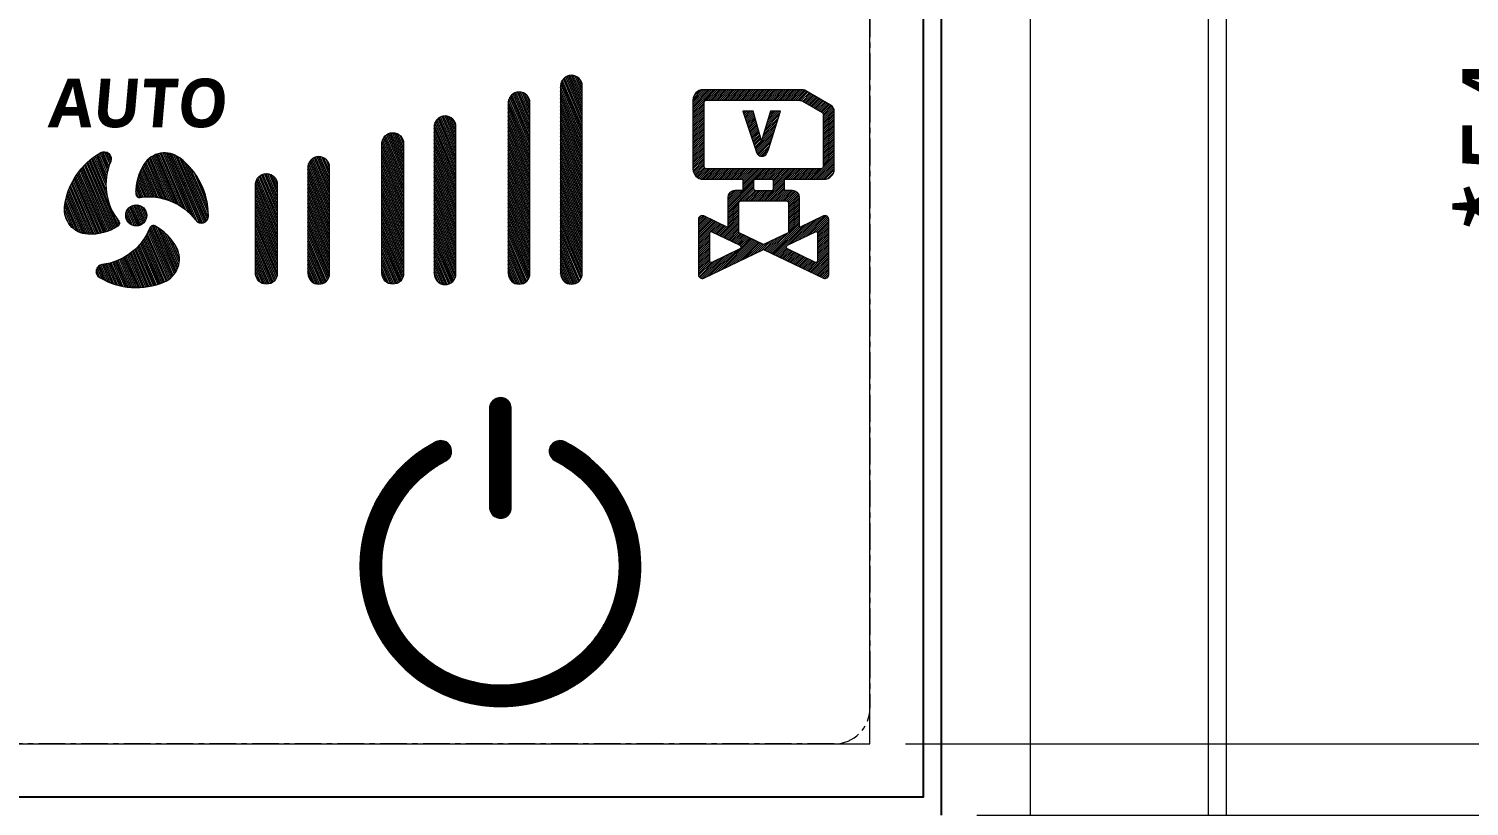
# Model space of a CAD drawing. Header units: millimetres. Extents: x 1946 to 4611, y 2266 to 2855.
# Drawn here: x 3716.28 to 3756.73, y 2675.2 to 2697.04 of the extents above; entities that cross this region are included whole.
import ezdxf

# ---------------------------------------------------------------- set-up
doc = ezdxf.new("R2010")
doc.units = ezdxf.units.MM
doc.linetypes.add('CENTER', pattern=[0.6, 0.375, -0.075, 0.075, -0.075])
for name, color, linetype in [('05___PRT_ALL_DTM_CSYS', 7, 'Continuous'), ('Dim', 4, 'Continuous'), ('DWG', 7, 'Continuous')]:
    doc.layers.add(name, color=color, linetype=linetype)
for name, color, linetype, lineweight in [('Cover Lens', 152, 'Continuous', 0), ('LCD', 4, 'Continuous', 20), ('Sensor', 6, 'Continuous', 0)]:
    doc.layers.add(name, color=color, linetype=linetype, lineweight=lineweight)
doc.styles.add('ROMANC', font='msyh.ttf', dxfattribs={"oblique": 5})
doc.styles.add('宋体', font='')
doc.styles.get('宋体').set_extended_font_data('SimSun')
doc.dimstyles.new('DIM', dxfattribs={"dimtxt": 2.5, "dimasz": 2, "dimexe": 1.25, "dimexo": 1, "dimgap": 1, "dimtad": 1, "dimzin": 1, "dimtxsty": '宋体', "dimcen": 2.5, "dimazin": 0, "dimtfac": 1, "dimtmove": 0, "dimatfit": 3, "dimfxl": 0, "dimlwe": 0, "dimarcsym": 0})
pattern_1 = [(45, (2551.620557108874, 3203.573039856271), (-0.02663768471912137, 0.02663768471912138), [])]

# ---------------------------------------------------------------- blocks, each defined once
blk = doc.blocks.new('CG1')
at = {"layer": 'Cover Lens'}
blk.add_lwpolyline([(-43.00000000000023, -7.599999999999909), (-43.00000000000023, 65, -0.414213562373095), (-41.00000000000023, 67), (41, 67, -0.414213562373095), (43, 65), (43, -7.599999999999909, -0.414213562373095), (42.70000000000005, -7.900000000000091), (-42.70000000000027, -7.900000000000091, -0.414213562373095)], format="xyb", close=True, dxfattribs=at)
blk.add_lwpolyline([(-42.50000000000023, -7.900000000000091), (-42.50000000000023, 65, -0.4142135623730951), (-41.00000000000023, 66.5), (41, 66.5, -0.4142135623730951), (42.5, 65), (42.5, -7.900000000000091)], format="xyb", dxfattribs=at)
blk.add_lwpolyline([(-33, 0), (33, 0), (33, 54), (-33, 54)], close=True, dxfattribs=at)
blk = doc.blocks.new('*D91')
at = {"layer": 'Defpoints', "color": 0}
for p in [(3739.899250573136, 2730.950698385896), (3739.899250573136, 2676.950698385896), (3760.559077695954, 2676.950698385896)]:
    blk.add_point(p, dxfattribs=at)
at = {"layer": 'Dim', "color": 0, "lineweight": 0}
for p, q in [((3740.899250573136, 2730.950698385896), (3761.809077695954, 2730.950698385896)), ((3740.899250573136, 2676.950698385896), (3761.809077695954, 2676.950698385896))]:
    blk.add_line(p, q, dxfattribs=at)
at = {"layer": 'Dim', "color": 0, "lineweight": -2}
blk.add_line((3760.559077695954, 2728.950698385896), (3760.559077695954, 2678.950698385896), dxfattribs=at)
at = {"layer": 'Dim', "color": 0}
for points in [[(3760.22574436262, 2728.950698385896), (3760.892411029287, 2728.950698385896), (3760.559077695954, 2730.950698385896)], [(3760.22574436262, 2678.950698385896), (3760.892411029287, 2678.950698385896), (3760.559077695954, 2676.950698385896)]]:
    blk.add_solid(points, dxfattribs=at)
at = {"layer": 'Dim', "color": 0, "insert": (3758.03824436262, 2703.950698385897), "char_height": 2.5, "attachment_point": 5, "rotation": 90, "style": '宋体'}
blk.add_mtext('{\\C2;*}54,00%%P0.15 VA', dxfattribs=at)
blk = doc.blocks.new('*D92')
at = {"layer": 'Defpoints', "color": 0}
for p in [(3747.899250573136, 2743.950698385897), (3779.778871752113, 2743.950698385897), (3749.599250573136, 2669.050698385896)]:
    blk.add_point(p, dxfattribs=at)
at = {"layer": 'Dim', "color": 0, "lineweight": 0}
for p, q in [((3748.899250573136, 2743.950698385897), (3781.028871752113, 2743.950698385897)), ((3750.599250573136, 2669.050698385896), (3781.028871752113, 2669.050698385896))]:
    blk.add_line(p, q, dxfattribs=at)
at = {"layer": 'Dim', "color": 0, "lineweight": -2}
blk.add_line((3779.778871752113, 2671.050698385896), (3779.778871752113, 2741.950698385897), dxfattribs=at)
at = {"layer": 'Dim', "color": 0}
for points in [[(3779.44553841878, 2741.950698385897), (3780.112205085446, 2741.950698385897), (3779.778871752113, 2743.950698385897)], [(3779.44553841878, 2671.050698385896), (3780.112205085446, 2671.050698385896), (3779.778871752113, 2669.050698385896)]]:
    blk.add_solid(points, dxfattribs=at)
at = {"layer": 'Dim', "color": 0, "insert": (3777.258038418779, 2706.500698385897), "char_height": 2.5, "attachment_point": 5, "rotation": 90, "style": '宋体'}
blk.add_mtext('{\\C2;*}74,90%%P0.05 OD', dxfattribs=at)
blk = doc.blocks.new('*D155')
at = {"layer": 'Defpoints', "color": 0}
for p in [(3741.899250573137, 2732.950698385896), (3764.969813850286, 2732.950698385896), (3741.899250573138, 2674.950698385896)]:
    blk.add_point(p, dxfattribs=at)
at = {"layer": 'Dim', "color": 0, "lineweight": 0}
for p, q in [((3742.899250573137, 2732.950698385896), (3766.219813850286, 2732.950698385896)), ((3742.899250573138, 2674.950698385896), (3766.219813850286, 2674.950698385896))]:
    blk.add_line(p, q, dxfattribs=at)
at = {"layer": 'Dim', "color": 0, "lineweight": -2}
blk.add_line((3764.969813850286, 2676.950698385896), (3764.969813850286, 2730.950698385896), dxfattribs=at)
at = {"layer": 'Dim', "color": 0}
for points in [[(3764.636480516953, 2730.950698385896), (3765.30314718362, 2730.950698385896), (3764.969813850286, 2732.950698385896)], [(3764.636480516953, 2676.950698385896), (3765.30314718362, 2676.950698385896), (3764.969813850286, 2674.950698385896)]]:
    blk.add_solid(points, dxfattribs=at)
at = {"layer": 'Dim', "color": 0, "insert": (3762.511480516952, 2703.950698385897), "char_height": 2.5, "attachment_point": 5, "rotation": 90, "style": '宋体'}
blk.add_mtext('LCD58,00', dxfattribs=at)
blk = doc.blocks.new('*D164')
at = {"layer": 'Defpoints', "color": 0}
for p in [(3741.899250573136, 2732.950698385896), (3774.208802057219, 2732.950698385896), (3732.899250573137, 2664.950698385896)]:
    blk.add_point(p, dxfattribs=at)
at = {"layer": 'Dim', "color": 0, "lineweight": 0}
for p, q in [((3742.899250573136, 2732.950698385896), (3775.458802057219, 2732.950698385896)), ((3733.899250573137, 2664.950698385896), (3775.458802057219, 2664.950698385896))]:
    blk.add_line(p, q, dxfattribs=at)
at = {"layer": 'Dim', "color": 0, "lineweight": -2}
blk.add_line((3774.208802057219, 2666.950698385896), (3774.208802057219, 2730.950698385896), dxfattribs=at)
at = {"layer": 'Dim', "color": 0}
for points in [[(3773.875468723886, 2730.950698385896), (3774.542135390553, 2730.950698385896), (3774.208802057219, 2732.950698385896)], [(3773.875468723886, 2666.950698385896), (3774.542135390553, 2666.950698385896), (3774.208802057219, 2664.950698385896)]]:
    blk.add_solid(points, dxfattribs=at)
at = {"layer": 'Dim', "color": 0, "insert": (3771.750468723885, 2698.686671634247), "char_height": 2.5, "attachment_point": 5, "rotation": 90, "style": '宋体'}
blk.add_mtext('{\\C2;*}68,00', dxfattribs=at)
blk = doc.blocks.new('*D168')
at = {"layer": 'Defpoints', "color": 0}
for p in [(3741.899250573137, 2732.950698385896), (3769.50318337484, 2732.950698385896), (3743.399250573137, 2673.950698385896)]:
    blk.add_point(p, dxfattribs=at)
at = {"layer": 'Dim', "color": 0, "lineweight": 0}
for p, q in [((3742.899250573137, 2732.950698385896), (3770.75318337484, 2732.950698385896)), ((3744.399250573137, 2673.950698385896), (3770.75318337484, 2673.950698385896))]:
    blk.add_line(p, q, dxfattribs=at)
at = {"layer": 'Dim', "color": 0, "lineweight": -2}
blk.add_line((3769.50318337484, 2675.950698385896), (3769.50318337484, 2730.950698385896), dxfattribs=at)
at = {"layer": 'Dim', "color": 0}
for points in [[(3769.169850041506, 2730.950698385896), (3769.836516708173, 2730.950698385896), (3769.50318337484, 2732.950698385896)], [(3769.169850041506, 2675.950698385896), (3769.836516708173, 2675.950698385896), (3769.50318337484, 2673.950698385896)]]:
    blk.add_solid(points, dxfattribs=at)
at = {"layer": 'Dim', "color": 0, "insert": (3767.044850041506, 2703.450698385897), "char_height": 2.5, "attachment_point": 5, "rotation": 90, "style": '宋体'}
blk.add_mtext('59,00', dxfattribs=at)
blk = doc.blocks.new('*D173')
at = {"layer": 'Defpoints', "color": 0}
for p in [(3741.899250573138, 2674.950698385896), (3764.969813850286, 2674.950698385896), (3725.399250573137, 2673.950698385896)]:
    blk.add_point(p, dxfattribs=at)
at = {"layer": 'Dim', "color": 0, "lineweight": -2}
for p, q in [((3764.969813850286, 2676.950698385896), (3764.969813850286, 2678.950698385896)), ((3764.969813850286, 2674.950698385896), (3764.969813850286, 2673.950698385896)), ((3764.969813850286, 2671.950698385896), (3764.969813850286, 2651.912832621699))]:
    blk.add_line(p, q, dxfattribs=at)
at = {"layer": 'Dim', "color": 0, "lineweight": 0}
for p, q in [((3742.899250573138, 2674.950698385896), (3766.219813850286, 2674.950698385896)), ((3726.399250573137, 2673.950698385896), (3766.219813850286, 2673.950698385896))]:
    blk.add_line(p, q, dxfattribs=at)
at = {"layer": 'Dim', "color": 0}
for points in [[(3764.636480516953, 2676.950698385896), (3765.30314718362, 2676.950698385896), (3764.969813850286, 2674.950698385896)], [(3764.636480516953, 2671.950698385896), (3765.30314718362, 2671.950698385896), (3764.969813850286, 2673.950698385896)]]:
    blk.add_solid(points, dxfattribs=at)
at = {"layer": 'Dim', "color": 0, "insert": (3762.511480516952, 2659.02394373281), "char_height": 2.5, "attachment_point": 5, "rotation": 90, "style": '宋体'}
blk.add_mtext('MAX1,00', dxfattribs=at)

msp = doc.modelspace()

# ---------------------------------------------------------------- hatches: boundary and pattern name
at = {"lineweight": 0}
h = msp.add_hatch(dxfattribs=at)
h.set_pattern_fill('ANSI31', color=256, scale=0.01315094, angle=68.04271998465056)
h.set_pattern_definition([(113.0427199846505, (-2190.312518163451, 1895.150979483455), (-0.03842280053068608, -0.01634333191427315), [])])
edge = h.paths.add_edge_path()
edge.add_arc((3730.047800676166, 2690.16801998386), 0.305837999765572, 180, 360)
edge.add_line((3730.353638675932, 2690.16801998386), (3730.353638675932, 2694.953167671134))
edge.add_arc((3730.047800676166, 2694.953167671134), 0.305837999765572, 0, 180)
edge.add_line((3729.741962676401, 2694.953167671134), (3729.741962676401, 2690.16801998386))
edge = h.paths.add_edge_path()
edge.add_arc((3731.515823075041, 2690.16801998386), 0.305837999765572, 180, 360)
edge.add_line((3731.821661074806, 2690.16801998386), (3731.821661074806, 2695.426251671512))
edge.add_arc((3731.515823075041, 2695.426251671512), 0.305837999765572, 0, 180)
edge.add_line((3731.209985075275, 2695.426251671512), (3731.209985075275, 2690.16801998386))
edge = h.paths.add_edge_path()
edge.add_arc((3727.968102277761, 2690.156779093325), 0.305837999765572, 180, 360)
edge.add_line((3728.273940277526, 2690.156779093325), (3728.273940277526, 2694.282965337266))
edge.add_arc((3727.968102277761, 2694.282965337266), 0.305837999765572, 0, 180)
edge.add_line((3727.662264277995, 2694.282965337266), (3727.662264277995, 2690.156779093325))
edge = h.paths.add_edge_path()
edge.add_arc((3726.500079878888, 2690.16801998386), 0.305837999765572, -180, 0, ccw=False)
edge.add_line((3726.194241879123, 2690.16801998386), (3726.194241879123, 2693.809881336888))
edge.add_arc((3726.500079878888, 2693.809881336888), 0.305837999765572, 0, 180, ccw=False)
edge.add_line((3726.805917878654, 2693.809881336888), (3726.805917878654, 2690.16801998386))
edge = h.paths.add_edge_path()
edge.add_arc((3724.420381480483, 2693.13967900302), 0.305837999765572, 0, 180)
edge.add_line((3724.114543480717, 2693.13967900302), (3724.114543480717, 2690.16801998386))
edge.add_arc((3724.420381480483, 2690.16801998386), 0.305837999765572, 180, 360)
edge.add_line((3724.726219480248, 2690.16801998386), (3724.726219480248, 2693.13967900302))
edge = h.paths.add_edge_path()
edge.add_arc((3722.952359081608, 2690.16801998386), 0.305837999765572, -180, 0, ccw=False)
edge.add_line((3722.646521081843, 2690.16801998386), (3722.646521081843, 2692.666595002642))
edge.add_arc((3722.952359081608, 2692.666595002642), 0.305837999765572, 0, 180, ccw=False)
edge.add_line((3723.258197081374, 2692.666595002642), (3723.258197081374, 2690.16801998386))
h = msp.add_hatch(dxfattribs=at)
h.set_pattern_fill('ANSI31', color=256, scale=0.011865)
h.set_pattern_definition(pattern_1)
h.paths.add_polyline_path([(3738.098328744789, 2695.296487887296, 0.1316524975874206), (3737.996405278742, 2695.323798197713), (3735.218039678203, 2695.323798197713, 0.4142135623730879), (3734.930677929199, 2695.036436448708), (3734.930677929199, 2693.096362893853, 0.4142135623732581), (3735.218039678203, 2692.809001144848), (3736.327889105009, 2692.809001144847), (3736.327889105009, 2692.495980481448), (3736.108762866656, 2692.495980481448, 0.4142135623730951), (3735.904915934565, 2692.292133549357), (3735.904915934565, 2691.457550608171), (3735.232611337204, 2691.778134742055, 0.5514254490792302), (3735.086818577557, 2691.686135405049), (3735.086818577557, 2690.127278317325, 0.5514254490794728), (3735.232611337204, 2690.03527898032), (3736.914964251164, 2690.837498173715), (3738.59731716513, 2690.035278980319, 0.5514254490791756), (3738.743109924777, 2690.127278317325), (3738.743109924777, 2691.686135405049, 0.5514254490792606), (3738.59731716513, 2691.778134742055), (3737.925012567769, 2691.457550608171), (3737.925012567769, 2692.292133549357, 0.4142135623730951), (3737.721165635676, 2692.495980481448), (3737.502039397327, 2692.495980481448), (3737.502039397327, 2692.809001144847), (3738.611888824131, 2692.809001144848, 0.4142135623730951), (3738.899250573137, 2693.096362893853), (3738.899250573137, 2694.716384372983, 0.2679491924312306), (3738.797327107092, 2694.892920994658)])
h.paths.add_polyline_path([(3737.914474347494, 2695.018027799576, -0.1316524975873001), (3738.016397813539, 2694.990717489159), (3738.567999308489, 2694.672250217565, -0.2679491924311644), (3738.593480175, 2694.628116062146), (3738.593480175, 2693.165733276007, -0.4142135623731223), (3738.542518441977, 2693.114771542984), (3735.287410060357, 2693.114771542984, -0.4142135623731011), (3735.236448327335, 2693.165733276007), (3735.236448327335, 2694.967066066553, -0.4142135623731242), (3735.287410060357, 2695.018027799576)], flags=16)
h.paths.add_polyline_path([(3736.331656076406, 2694.718344080136), (3736.623105463454, 2694.718344080136), (3736.856088693221, 2693.88953488572), (3737.109050308389, 2694.718344080136), (3737.386103505957, 2694.718344080136), (3737.04793995304, 2693.643624465399), (3737.032368564417, 2693.598673098245), (3737.016209576228, 2693.560479126152), (3736.999462988461, 2693.529042549122), (3736.978534650418, 2693.499742875866), (3736.947460426458, 2693.475864787977), (3736.914261050717, 2693.462056198066), (3736.870160129693, 2693.455323233025), (3736.824064516619, 2693.459999599569), (3736.790277541308, 2693.472339190554), (3736.762366561698, 2693.492905175527), (3736.743857175227, 2693.514646359641), (3736.726522987891, 2693.544320137959), (3736.709776400125, 2693.581632710697), (3736.69391121172, 2693.625115078924)], flags=0)
h.paths.add_polyline_path([(3736.684621236169, 2692.809001144847), (3737.145307266167, 2692.809001144847, -0.4142135623731374), (3737.196268999191, 2692.758039411824), (3737.196268999191, 2692.546942214471, -0.4142135623732828), (3737.145307266167, 2692.495980481448), (3736.684621236169, 2692.495980481448, -0.4142135623730523), (3736.633659503147, 2692.546942214471), (3736.633659503147, 2692.758039411824, -0.4142135623728335)], flags=16)
h.paths.add_polyline_path([(3736.261648065726, 2692.190210083311), (3737.568280436608, 2692.190210083311, -0.4142135623730945), (3737.619242169631, 2692.139248350289), (3737.619242169633, 2691.311745955578), (3736.914964251164, 2690.975915548659), (3736.210686332701, 2691.311745955577), (3736.210686332701, 2692.139248350289, -0.4142135623725213)], flags=16)
h.paths.add_polyline_path([(3735.465485355517, 2691.328335875881), (3736.253226574296, 2690.95270652969, -0.6310281609863174), (3736.253226574296, 2690.860707192684), (3735.465485355517, 2690.485077846493, -0.5514254490795131), (3735.392588975692, 2690.531077514996), (3735.392588975692, 2691.282336207378, -0.5514254490796755)], flags=16)
h.paths.add_polyline_path([(3738.364443146817, 2691.328335875881, -0.5514254490793733), (3738.43733952664, 2691.282336207378), (3738.43733952664, 2690.531077514996, -0.5514254490791611), (3738.364443146817, 2690.485077846493), (3737.576701928034, 2690.860707192684, -0.6310281609869115), (3737.576701928034, 2690.95270652969)], flags=16)
h.paths.add_polyline_path([(3736.623105463454, 2694.718344080136), (3736.331656076406, 2694.718344080136), (3736.69391121172, 2693.625115078924), (3736.709776400125, 2693.581632710697), (3736.726522987891, 2693.544320137959), (3736.743857175227, 2693.514646359641), (3736.762366561698, 2693.492905175527), (3736.790277541308, 2693.472339190554), (3736.824064516619, 2693.459999599569), (3736.864608886992, 2693.455886402574), (3736.875773278837, 2693.45618020236), (3736.914261050717, 2693.462056198066), (3736.947460426458, 2693.475864787977), (3736.975371406063, 2693.497312172307), (3736.98183500134, 2693.504363367153), (3736.999462988461, 2693.529042549122), (3737.016209576228, 2693.560479126152), (3737.032368564417, 2693.598673098245), (3737.04793995304, 2693.643624465399), (3737.386103505957, 2694.718344080136), (3737.109050308389, 2694.718344080136), (3736.856088693221, 2693.88953488572)], flags=0)
h = msp.add_hatch(dxfattribs=at)
h.set_pattern_fill('ANSI31', color=256, scale=0.011865)
h.set_pattern_definition(pattern_1)
h.paths.add_polyline_path([(3736.623105463454, 2694.718344080136), (3736.331656076406, 2694.718344080136), (3736.69391121172, 2693.625115078924), (3736.709776400125, 2693.581632710697), (3736.726522987891, 2693.544320137959), (3736.743857175227, 2693.514646359641), (3736.762366561698, 2693.492905175527), (3736.790277541308, 2693.472339190554), (3736.824064516619, 2693.459999599569), (3736.864608886992, 2693.455886402574), (3736.875773278837, 2693.45618020236), (3736.914261050717, 2693.462056198066), (3736.947460426458, 2693.475864787977), (3736.975371406061, 2693.497312172306), (3736.98183500134, 2693.504363367154), (3736.999462988461, 2693.529042549122), (3737.016209576228, 2693.560479126152), (3737.032368564417, 2693.598673098245), (3737.04793995304, 2693.643624465399), (3737.386103505957, 2694.718344080136), (3737.109050308389, 2694.718344080136), (3736.856088693221, 2693.88953488572)])
h = msp.add_hatch(dxfattribs=at)
h.set_pattern_fill('ANSI31', color=256, scale=0.01315094, angle=68.04271998465056)
h.set_pattern_definition([(113.0427199846505, (2249.942684037347, -3087.623012793568), (-0.03842280053068608, -0.01634333191427315), [])])
edge = h.paths.add_edge_path()
edge.add_arc((3718.367580861845, 2690.21902627943), 0.1976633460205296, 97.03962303578074, 239.4831298193074)
edge.add_arc((3719.296020692226, 2691.794143629363), 2.026049296715054, 239.4831298192683, 292.9801161302391)
edge.add_arc((3719.816918690597, 2690.565799815286), 0.6918217110733083, 292.9801161303153, 387.1202942564004)
edge.add_arc((3719.149590573986, 2690.224012446192), 1.441585287737439, 27.12029425631919, 62.37261958753204)
edge.add_arc((3719.772251581579, 2691.413668085225), 0.09883167301085062, 62.37261958764043, 158.4383507472081)
edge.add_arc((3718.140431986511, 2692.058488029025), 1.655770262121476, 277.03962303573303, 338.43835074721267, ccw=False)
edge = h.paths.add_edge_path()
edge.add_arc((3719.296020692224, 2691.794143629363), 0.2964950190315081, 0, 360)
edge = h.paths.add_edge_path()
edge.add_arc((3720.102744010537, 2692.662740605005), 1.655770262121792, 157.0396230357321, 218.4383507472413)
edge.add_arc((3718.728403760806, 2691.571953353182), 0.09883167301095966, -57.62738041267937, 38.43835074742981, ccw=False)
edge.add_arc((3718.009462259445, 2692.706021423222), 1.441585287738521, 267.12029425625366, 302.3726195874646, ccw=False)
edge.add_arc((3717.971794745467, 2691.957204637029), 0.6918217110738006, 172.9801161302726, 267.1202942562519, ccw=False)
edge.add_arc((3719.296020692223, 2691.794143629363), 2.026049296713743, 119.4831298192837, 172.9801161302608, ccw=False)
edge.add_arc((3718.396148968431, 2693.385754783323), 0.1976633460205012, -22.960376964136174, 119.4831298194184, ccw=False)
edge = h.paths.add_edge_path()
edge.add_arc((3720.729009243245, 2692.452397018676), 1.441585287738939, 147.1202942564025, 182.3726195876048)
edge.add_arc((3719.387406734288, 2692.39680944968), 0.09883167301010495, 182.3726195875864, 278.4383507471326)
edge.add_arc((3719.644886079624, 2690.661202254058), 1.65577026212179, 37.039623035700686, 98.43835074720693, ccw=False)
edge.add_arc((3721.124332246398, 2691.777649825335), 0.1976633460210074, 217.0396230356698, 359.4831298191732)
edge.add_arc((3719.296020692223, 2691.794143629363), 2.026049296716224, 359.4831298192963, 412.9801161302609)
edge.add_arc((3720.099348640609, 2692.859426435772), 0.6918217110739151, 52.98011613029235, 147.1202942563034)
h = msp.add_hatch()
h.set_pattern_fill('ANSI31', color=256, scale=0.05)
h.set_pattern_definition([(45, (2844.12951602885, 2575.069801287304), (-0.004419417382415922, 0.004419417382415923), [])])
h.paths.add_polyline_path([(3729.826471365026, 2686.378771244126, 1), (3729.225871365027, 2686.378771244126), (3729.225871365027, 2683.591018746415, 1), (3729.826471365026, 2683.591018746415)])
h.paths.add_polyline_path([(3731.338876099218, 2685.435289465112, 1), (3731.062433155878, 2684.902091885338, -4.101380075300225), (3727.989909574177, 2684.902091885338, 1), (3727.713466630836, 2685.435289465112, 4.101380075301249)])

# ---------------------------------------------------------------- linework, layer by layer
at = {"color": 130, "linetype": 'Continuous'}
msp.add_line((3741.899250573136, 2732.950698385896), (3741.899250573137, 2674.950698385896), dxfattribs=at)
at = {"lineweight": 0}
for p, q in [((3736.684621236169, 2692.809001144847), (3737.145307266167, 2692.809001144847)), ((3736.684621236169, 2692.495980481448), (3737.145307266167, 2692.495980481448))]:
    msp.add_line(p, q, dxfattribs=at)
for points in [[(3729.225871365027, 2683.591018746415, 1), (3729.826471365026, 2683.591018746415), (3729.826471365026, 2686.378771244126, 1), (3729.225871365027, 2686.378771244126)], [(3727.989909574177, 2684.902091885338, 1), (3727.713466630836, 2685.435289465112, 4.101380075300731), (3731.338876099219, 2685.435289465112, 1), (3731.062433155878, 2684.902091885338, -4.101380075300712)]]:
    msp.add_lwpolyline(points, format="xyb", close=True, dxfattribs=at)
for centre, start, end in [((3736.684621236169, 2692.758039411824), 90, 180), ((3737.145307266167, 2692.758039411824), 0, 90), ((3736.684621236169, 2692.546942214471), 180, 270), ((3737.145307266167, 2692.546942214471), 270, 0)]:
    msp.add_arc(centre, 0.05096173302281249, start, end, dxfattribs=at)
at = {"layer": '05___PRT_ALL_DTM_CSYS', "lineweight": 0}
for points in [[(3731.209985075275, 2690.16801998386, 1.00000000000023), (3731.821661074806, 2690.16801998386), (3731.821661074806, 2695.426251671512, 0.9999999999998884), (3731.209985075275, 2695.426251671512)], [(3729.741962676401, 2690.16801998386, 1.00000000000023), (3730.353638675932, 2690.16801998386), (3730.353638675932, 2694.953167671134, 0.9999999999998884), (3729.741962676401, 2694.953167671134)], [(3727.662264277995, 2690.156779093325, 1.00000000000023), (3728.273940277526, 2690.156779093325), (3728.273940277526, 2694.282965337266, 0.9999999999998884), (3727.662264277995, 2694.282965337266)], [(3726.805917878654, 2690.16801998386, -1.00000000000023), (3726.194241879123, 2690.16801998386), (3726.194241879123, 2693.809881336888, -0.9999999999998884), (3726.805917878654, 2693.809881336888)], [(3724.726219480248, 2693.13967900302, 0.9999999999998884), (3724.114543480717, 2693.13967900302), (3724.114543480717, 2690.16801998386, 1.00000000000023), (3724.726219480248, 2690.16801998386)], [(3723.258197081374, 2690.16801998386, -1.00000000000023), (3722.646521081843, 2690.16801998386), (3722.646521081843, 2692.666595002642, -0.9999999999998884), (3723.258197081374, 2692.666595002642)]]:
    msp.add_lwpolyline(points, format="xyb", close=True, dxfattribs=at)
at = {"layer": 'Dim', "color": 3}
msp.add_lwpolyline([(3672.399250573137, 2732.450698385896), (3741.399250573137, 2732.450698385896), (3741.399250573137, 2675.450698385896), (3672.399250573137, 2675.450698385896)], close=True, dxfattribs=at)
at = {"layer": 'DWG', "lineweight": 0}
for p, q in [((3737.996405278742, 2695.323798197713), (3735.218039678203, 2695.323798197713)), ((3738.797327107092, 2694.892920994658), (3738.098328744789, 2695.296487887296)), ((3734.930677929197, 2695.036436448707), (3734.930677929197, 2693.096362893853)), ((3735.236448327335, 2694.967066066553), (3735.236448327335, 2693.165733276007)), ((3737.914474347494, 2695.018027799576), (3735.287410060357, 2695.018027799576)), ((3738.567999308489, 2694.672250217565), (3738.016397813539, 2694.990717489159)), ((3736.331656076406, 2694.718344080136), (3736.69391121172, 2693.625115078924)), ((3736.623105463454, 2694.718344080136), (3736.331656076406, 2694.718344080136)), ((3736.856088693221, 2693.88953488572), (3736.623105463454, 2694.718344080136)), ((3737.109050308389, 2694.718344080136), (3736.856088693221, 2693.88953488572)), ((3737.04793995304, 2693.643624465399), (3737.386103505957, 2694.718344080136)), ((3737.386103505957, 2694.718344080136), (3737.109050308389, 2694.718344080136)), ((3738.593480175, 2693.165733276007), (3738.593480175, 2694.628116062146)), ((3738.899250573137, 2693.096362893853), (3738.899250573137, 2694.716384372983)), ((3736.69391121172, 2693.625115078924), (3736.709776400125, 2693.581632710697)), ((3736.709776400125, 2693.581632710697), (3736.726522987891, 2693.544320137959)), ((3736.726522987891, 2693.544320137959), (3736.743857175227, 2693.514646359641)), ((3736.743857175227, 2693.514646359641), (3736.762366561698, 2693.492905175527)), ((3736.98183500134, 2693.504363367154), (3736.999462988461, 2693.529042549122)), ((3736.999462988461, 2693.529042549122), (3737.016209576228, 2693.560479126152)), ((3737.016209576228, 2693.560479126152), (3737.032368564417, 2693.598673098245)), ((3737.032368564417, 2693.598673098245), (3737.04793995304, 2693.643624465399)), ((3735.287410060357, 2693.114771542984), (3738.542518441977, 2693.114771542984)), ((3736.762366561698, 2693.492905175527), (3736.790277541308, 2693.472339190554)), ((3736.790277541308, 2693.472339190554), (3736.824064516619, 2693.459999599569)), ((3736.824064516619, 2693.459999599569), (3736.864608886992, 2693.455886402574)), ((3736.864608886992, 2693.455886402574), (3736.875773278837, 2693.45618020236)), ((3736.875773278837, 2693.45618020236), (3736.914261050717, 2693.462056198066)), ((3736.914261050717, 2693.462056198066), (3736.947460426458, 2693.475864787977)), ((3736.947460426458, 2693.475864787977), (3736.975371406061, 2693.497312172306)), ((3736.975371406061, 2693.497312172306), (3736.98183500134, 2693.504363367154)), ((3735.218039678203, 2692.809001144847), (3736.327889105009, 2692.809001144847)), ((3736.327889105009, 2692.809001144847), (3736.327889105009, 2692.495980481448)), ((3736.633659503147, 2692.758039411824), (3736.633659503147, 2692.546942214471)), ((3737.196268999191, 2692.546942214471), (3737.196268999191, 2692.758039411824)), ((3737.502039397327, 2692.809001144847), (3738.611888824131, 2692.809001144847)), ((3737.502039397327, 2692.495980481448), (3737.502039397327, 2692.809001144847)), ((3736.327889105009, 2692.495980481448), (3736.108762866656, 2692.495980481448)), ((3737.721165635676, 2692.495980481448), (3737.502039397327, 2692.495980481448)), ((3735.904915934565, 2692.292133549357), (3735.904915934565, 2691.457550608171)), ((3736.210686332701, 2692.139248350289), (3736.210686332701, 2691.311745955577)), ((3737.568280436608, 2692.190210083311), (3736.261648065726, 2692.190210083311)), ((3737.619242169633, 2691.311745955578), (3737.619242169633, 2692.139248350289)), ((3737.925012567769, 2691.457550608171), (3737.925012567769, 2692.292133549357)), ((3735.086818577557, 2691.686135405049), (3735.086818577557, 2690.127278317325)), ((3735.904915934565, 2691.457550608171), (3735.232611337204, 2691.778134742055)), ((3738.59731716513, 2691.778134742055), (3737.925012567769, 2691.457550608171)), ((3738.743109924777, 2690.127278317325), (3738.743109924777, 2691.686135405049)), ((3735.392588975692, 2691.282336207378), (3735.392588975692, 2690.531077514996)), ((3736.253226574296, 2690.95270652969), (3735.465485355517, 2691.328335875881)), ((3736.914964251164, 2690.975915548659), (3736.210686332701, 2691.311745955577)), ((3737.619242169633, 2691.311745955578), (3736.914964251164, 2690.975915548659)), ((3738.364443146817, 2691.328335875881), (3737.576701928034, 2690.95270652969)), ((3738.43733952664, 2690.531077514996), (3738.43733952664, 2691.282336207378)), ((3735.232611337204, 2690.03527898032), (3736.914964251164, 2690.837498173715)), ((3735.465485355517, 2690.485077846493), (3736.253226574296, 2690.860707192684)), ((3736.914964251164, 2690.837498173715), (3738.59731716513, 2690.035278980319)), ((3737.576701928034, 2690.860707192684), (3738.364443146817, 2690.485077846493))]:
    msp.add_line(p, q, dxfattribs=at)
for points in [[(3718.578152405102, 2693.308647407544, 0.2745012724470441), (3718.805816388392, 2691.633394257149, -0.4455723887023809), (3718.781320536152, 2691.488481714423, -0.1550419713484942), (3717.937038183822, 2691.266256548288, -0.4355398492079373), (3717.28515906937, 2692.041754789153, -0.2377586624976094), (3718.298865538831, 2693.557820854021, -0.7162168567583037)], [(3719.518348323885, 2693.235000545475, 0.1550419713484242), (3719.288659786955, 2692.392717997323, 0.4455723886995206), (3719.401909804161, 2692.299047695634, -0.2745012724470553), (3720.966553581817, 2691.658583913491, 0.7162168567576609), (3721.321987549552, 2691.775866711386, 0.237758662497603), (3720.51588905829, 2693.411795298355, 0.4355398492081193)], [(3718.343356089753, 2690.415199567054, 0.7162168567583941), (3718.26720898829, 2690.048743322681, 0.2377586624975814), (3720.087013949013, 2689.92888080058, 0.4355398492084368), (3720.432675568965, 2690.881173794325, 0.1550419713484945), (3719.818081753566, 2691.501231176341, 0.4455723887009962), (3719.680335884119, 2691.449988935306, -0.2745012724469001)]]:
    msp.add_lwpolyline(points, format="xyb", close=True, dxfattribs=at)
msp.add_circle((3719.296020692224, 2691.794143629363), 0.2964950190315081, dxfattribs=at)
for centre, radius, start, end in [((3735.218039678203, 2695.036436448708), 0.2873617490048223, 90.00000000010422, 180.0000000000391), ((3737.996405278742, 2695.119951265622), 0.20384693209125, 59.99999999999946, 90), ((3735.287410060357, 2694.967066066553), 0.05096173302281249, 90, 180), ((3737.914474347494, 2694.814180867485), 0.20384693209125, 59.99999999999946, 90), ((3738.695403641045, 2694.716384372983), 0.20384693209125, 0, 59.99999999999946), ((3738.542518441977, 2694.628116062146), 0.05096173302281249, 0, 59.99999999999946), ((3735.287410060357, 2693.165733276007), 0.05096173302281249, 180, 270), ((3738.542518441977, 2693.165733276007), 0.05096173302281249, 270, 0), ((3735.218039678203, 2693.096362893853), 0.2873617490051011, 179.9999999998437, 269.9999999998957), ((3738.611888824131, 2693.096362893853), 0.2873617490056585, 270, 0), ((3736.108762866656, 2692.292133549357), 0.20384693209125, 90, 180), ((3737.721165635676, 2692.292133549357), 0.20384693209125, 0, 90), ((3736.261648065726, 2692.139248350289), 0.05096173302281249, 90, 180), ((3737.568280436608, 2692.139248350289), 0.05096173302281249, 0, 90), ((3735.188742043602, 2691.686135405049), 0.101923466045625, 64.50615922149547, 180), ((3738.64118645873, 2691.686135405049), 0.101923466045625, 0, 115.4938407785045), ((3735.443550708715, 2691.282336207378), 0.05096173302281249, 64.50615922143722, 180), ((3738.386377793617, 2691.282336207378), 0.05096173302281249, 0, 115.4938407785045), ((3736.231291927494, 2690.906706861187), 0.05096173302281249, 295.4938407785628, 64.50615922143722), ((3737.598636574836, 2690.906706861187), 0.05096173302281249, 115.4938407785045, 244.5061592214955), ((3735.443550708715, 2690.531077514996), 0.05096173302281249, 180, 295.4938407785628), ((3738.386377793617, 2690.531077514996), 0.05096173302281249, 244.5061592214955, 0), ((3735.188742043602, 2690.127278317325), 0.101923466045625, 180, 295.4938407785628), ((3738.64118645873, 2690.127278317325), 0.101923466045625, 244.5061592214955, 0)]:
    msp.add_arc(centre, radius, start, end, dxfattribs=at)
at = {"layer": 'LCD', "color": 3, "lineweight": 15}
msp.add_lwpolyline([(3672.399250573137, 2732.450698385896), (3741.399250573137, 2732.450698385896), (3741.399250573137, 2675.450698385896), (3672.399250573137, 2675.450698385896)], close=True, dxfattribs=at)
at = {"layer": 'LCD', "linetype": 'CENTER', "ltscale": 2}
msp.add_lwpolyline([(3739.899250573136, 2729.950698385896), (3739.899250573136, 2677.950698385896, -0.414213562373095), (3738.899250573136, 2676.950698385896), (3674.899250573137, 2676.950698385896, -0.414213562373095), (3673.899250573137, 2677.950698385896), (3673.899250573138, 2729.950698385896, -0.414213562373095), (3674.899250573138, 2730.950698385896), (3738.899250573136, 2730.950698385896, -0.4142135623730945)], format="xyb", close=True, dxfattribs=at)
at = {"layer": 'Sensor'}
msp.add_lwpolyline([(3744.399250573137, 2733.450698385896), (3744.399250573137, 2672.450698385896, -0.414213562373095), (3743.899250573137, 2671.950698385896), (3669.899250573137, 2671.950698385896, -0.414213562373095), (3669.399250573137, 2672.450698385896), (3669.399250573137, 2733.450698385896, -0.414213562373095), (3669.899250573137, 2733.950698385896), (3743.899250573137, 2733.950698385896, -0.414213562373095)], format="xyb", close=True, dxfattribs=at)

# ---------------------------------------------------------------- block references
at = {"layer": 'Cover Lens'}
msp.add_blockref('CG1', (3706.899250573137, 2676.950698385896), dxfattribs=at)

# ---------------------------------------------------------------- texts
at = {"insert": (3719.313307509773, 2694.942323063805), "char_height": 1.365, "attachment_point": 5, "style": 'ROMANC'}
msp.add_mtext_dynamic_manual_height_columns('{\\fMicrosoft YaHei|b1|i0|c134|p34;AUTO}', width=3.173490672569443, gutter_width=1, heights=[0], dxfattribs=at)

# ---------------------------------------------------------------- dimensions: what is measured, and where the dimension line sits
at = {"layer": 'Dim'}
for base, p1, p2, text, picture, middle in [((3779.778871752113, 2743.950698385897), (3749.599250573136, 2669.050698385896), (3747.899250573136, 2743.950698385897), '{\\C2;*}<>%%P0.05 OD', '*D92', (3777.258038418779, 2706.500698385897)), ((3760.559077695954, 2676.950698385896), (3739.899250573136, 2730.950698385896), (3739.899250573136, 2676.950698385896), '{\\C2;*}<>%%P0.15 VA', '*D91', (3758.03824436262, 2703.950698385897))]:
    dim = msp.add_linear_dim(base=base, p1=p1, p2=p2, angle=90, text=text, dimstyle='DIM', dxfattribs=at)
    dim.commit()
    dim.dimension.update_dxf_attribs({"geometry": picture, "text_midpoint": middle})
for base, p1, p2, text, picture, middle in [((3774.208802057219, 2732.950698385896), (3732.899250573137, 2664.950698385896), (3741.899250573136, 2732.950698385896), '{\\C2;*}<>', '*D164', (3774.208802057219, 2698.686671634247)), ((3764.969813850286, 2732.950698385896), (3741.899250573138, 2674.950698385896), (3741.899250573137, 2732.950698385896), 'LCD<>', '*D155', (3764.969813850286, 2703.950698385897)), ((3764.969813850286, 2674.950698385896), (3725.399250573137, 2673.950698385896), (3741.899250573138, 2674.950698385896), 'MAX<>', '*D173', (3764.969813850286, 2659.02394373281))]:
    dim = msp.add_linear_dim(base=base, p1=p1, p2=p2, angle=90, text=text, dimstyle='DIM', dxfattribs=at)
    dim.commit()
    dim.dimension.update_dxf_attribs({"geometry": picture, "text_midpoint": middle, "dimtype": 160})
dim = msp.add_linear_dim(base=(3769.50318337484, 2732.950698385896), p1=(3743.399250573137, 2673.950698385896), p2=(3741.899250573137, 2732.950698385896), angle=90, dimstyle='DIM', dxfattribs=at)
dim.commit()
dim.dimension.update_dxf_attribs({"geometry": '*D168', "text_midpoint": (3769.503183374839, 2703.450698385897), "dimtype": 160})

doc.saveas('drawing.dxf')
